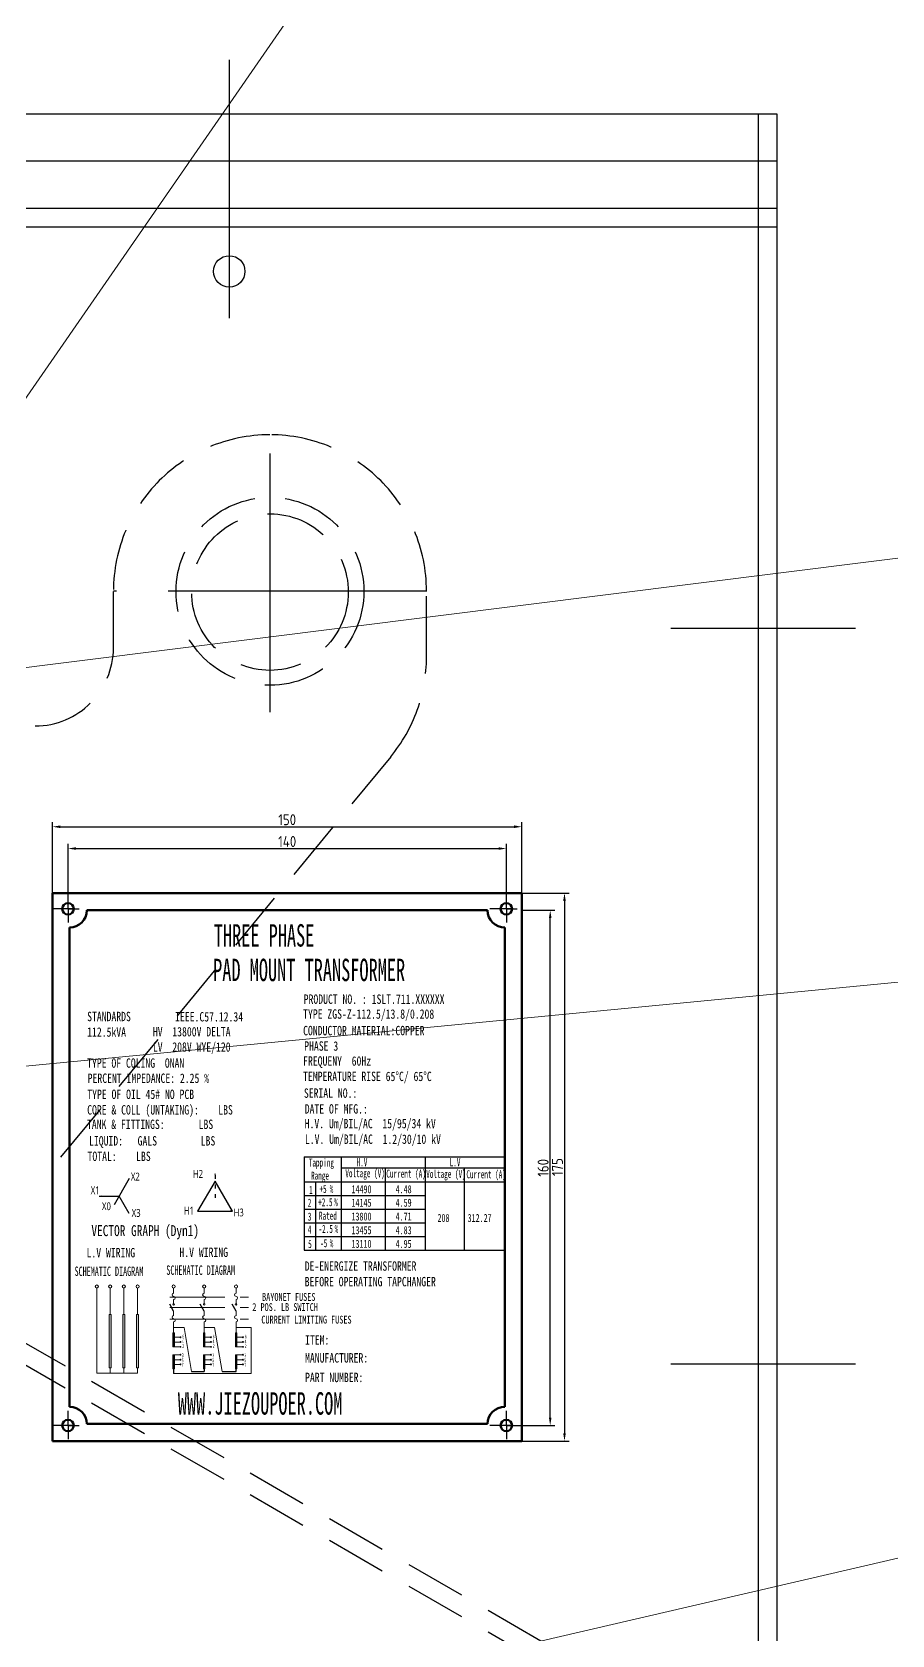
# Model space of a CAD drawing. Header units: millimetres. Extents: x 70841 to 133731, y -170061 to -164340.
# Drawn here: x 73226 to 73501, y -165969 to -165457 of the extents above; entities that cross this region are included whole.
import ezdxf
from ezdxf.enums import TextEntityAlignment as Align

# ---------------------------------------------------------------- set-up
doc = ezdxf.new("R2010")
doc.units = ezdxf.units.MM
doc.header["$LTSCALE"] = 13
for name, pattern in [('2 虚线', [5.75, 4.5, -1.25]), ('ACAD_ISO03W100', [1.18, 0.47, -0.71]), ('ACAD_ISO04W100', [30, 24, -3, 0, -3]), ('CENTERX2', [101.6, 63.5, -12.7, 12.7, -12.7]), ('DASHED', [0.75, 0.5, -0.25]), ('HIDDEN', [9.525, 6.35, -3.175])]:
    doc.linetypes.add(name, pattern=pattern)
for name, color, linetype in [('1', 4, 'Continuous'), ('2', 3, 'Continuous'), ('4', 2, 'HIDDEN'), ('4虚线层', 6, 'DASHED'), ('HYJ1', 6, 'ACAD_ISO04W100'), ('HYJ3', 4, 'Continuous'), ('粗实线', 4, 'Continuous')]:
    doc.layers.add(name, color=color, linetype=linetype)
for name, color, linetype, lineweight in [('2-0.13', 3, 'Continuous', 13), ('标注、文本', 3, 'Continuous', 25), ('铁心', 3, 'Continuous', 0)]:
    doc.layers.add(name, color=color, linetype=linetype, lineweight=lineweight)
doc.styles.add('11', font='')
doc.styles.get("Standard").update_dxf_attribs({"font": 'gbenor.shx', "bigfont": 'gbcbig.shx'})
doc.styles.add('宋体', font='', dxfattribs={"width": 0.6})
doc.styles.get('11').set_extended_font_data('FangSong_GB2312')
doc.styles.get('宋体').set_extended_font_data('Microsoft YaHei')
doc.dimstyles.new('1$0', dxfattribs={"dimtxt": 3.5, "dimasz": 2.5, "dimexe": 1.5, "dimexo": 0, "dimgap": 0.5, "dimtad": 1, "dimtoh": 1, "dimdec": 1, "dimtxsty": 'Standard', "dimcen": 2.5, "dimclrd": 3, "dimclre": 3, "dimclrt": 3, "dimadec": 1, "dimazin": 0, "dimtfac": 1, "dimtdec": 1, "dimtmove": 0, "dimatfit": 2, "dimfxl": 1.5, "dimarcsym": 0})

# ---------------------------------------------------------------- blocks, each defined once
blk = doc.blocks.new('*D1717')
at = {"layer": '2', "color": 3, "lineweight": -2, "transparency": 16777216}
for p, q in [((74665.89, -168583.8), (74676.53, -168583.8)), ((74675.03, -168745.81), (74675.03, -168586.3)), ((74664.19, -168748.31), (74676.53, -168748.31))]:
    blk.add_line(p, q, dxfattribs=at)
at = {"layer": '2', "color": 3, "transparency": 16777216}
for points in [[(74674.62, -168586.3), (74675.45, -168586.3), (74675.03, -168583.8)], [(74674.62, -168745.81), (74675.45, -168745.81), (74675.03, -168748.31)]]:
    blk.add_solid(points, dxfattribs=at)
at = {"layer": 'Defpoints', "color": 0, "transparency": 16777216}
for p in [(74665.89, -168583.8), (74675.03, -168583.8), (74664.19, -168748.31)]:
    blk.add_point(p, dxfattribs=at)
at = {"layer": '2', "color": 3, "transparency": 16777216, "insert": (74672.78, -168666.05), "char_height": 3.5, "attachment_point": 5, "rotation": 90}
blk.add_mtext('160', dxfattribs=at)
blk = doc.blocks.new('*D1718')
at = {"layer": '2', "color": 3, "lineweight": -2, "transparency": 16777216}
for p, q in [((74666.02, -168578.31), (74681.1, -168578.31)), ((74679.6, -168580.81), (74679.6, -168750.81)), ((74666.02, -168753.31), (74681.1, -168753.31))]:
    blk.add_line(p, q, dxfattribs=at)
at = {"layer": '2', "color": 3, "transparency": 16777216}
for points in [[(74679.18, -168580.81), (74680.01, -168580.81), (74679.6, -168578.31)], [(74679.18, -168750.81), (74680.01, -168750.81), (74679.6, -168753.31)]]:
    blk.add_solid(points, dxfattribs=at)
at = {"layer": 'Defpoints', "color": 0, "transparency": 16777216}
for p in [(74666.02, -168578.31), (74666.02, -168753.31), (74679.6, -168753.31)]:
    blk.add_point(p, dxfattribs=at)
at = {"layer": '2', "color": 3, "transparency": 16777216, "insert": (74677.35, -168665.81), "char_height": 3.5, "attachment_point": 5, "rotation": 90}
blk.add_mtext('175', dxfattribs=at)
blk = doc.blocks.new('*D1719')
at = {"layer": '2', "color": 3, "lineweight": -2, "transparency": 16777216}
for p, q in [((74521.02, -168578.67), (74521.02, -168562.57)), ((74523.52, -168564.07), (74658.52, -168564.07)), ((74661.02, -168578.67), (74661.02, -168562.57))]:
    blk.add_line(p, q, dxfattribs=at)
at = {"layer": '2', "color": 3, "transparency": 16777216}
for points in [[(74523.52, -168563.65), (74523.52, -168564.48), (74521.02, -168564.07)], [(74658.52, -168563.65), (74658.52, -168564.48), (74661.02, -168564.07)]]:
    blk.add_solid(points, dxfattribs=at)
at = {"layer": 'Defpoints', "color": 0, "transparency": 16777216}
for p in [(74661.02, -168564.07), (74521.02, -168578.67), (74661.02, -168578.67)]:
    blk.add_point(p, dxfattribs=at)
at = {"layer": '2', "color": 3, "transparency": 16777216, "insert": (74591.02, -168561.82), "char_height": 3.5, "attachment_point": 5}
blk.add_mtext('140', dxfattribs=at)
blk = doc.blocks.new('*D1720')
at = {"layer": '2', "color": 3, "lineweight": -2, "transparency": 16777216}
for p, q in [((74516.02, -168578.31), (74516.02, -168555.61)), ((74518.52, -168557.11), (74663.52, -168557.11)), ((74666.02, -168578.31), (74666.02, -168555.61))]:
    blk.add_line(p, q, dxfattribs=at)
at = {"layer": '2', "color": 3, "transparency": 16777216}
for points in [[(74518.52, -168556.69), (74518.52, -168557.52), (74516.02, -168557.11)], [(74663.52, -168556.69), (74663.52, -168557.52), (74666.02, -168557.11)]]:
    blk.add_solid(points, dxfattribs=at)
at = {"layer": 'Defpoints', "color": 0, "transparency": 16777216}
for p in [(74666.02, -168557.11), (74516.02, -168578.31), (74666.02, -168578.31)]:
    blk.add_point(p, dxfattribs=at)
at = {"layer": '2', "color": 3, "transparency": 16777216, "insert": (74591.02, -168554.86), "char_height": 3.5, "attachment_point": 5}
blk.add_mtext('150', dxfattribs=at)
blk = doc.blocks.new('23326+')
at = {"layer": '铁心'}
h = blk.add_hatch(color=256, dxfattribs=at)
h.dxf.hatch_style = 1
h.paths.add_polyline_path([(74534.17, -168712.93), (74534.8, -168712.93), (74534.8, -168729.91), (74534.17, -168729.91)])
h = blk.add_hatch(color=256, dxfattribs=at)
h.dxf.hatch_style = 1
h.paths.add_polyline_path([(74538.54, -168712.93), (74539.16, -168712.93), (74539.16, -168729.91), (74538.54, -168729.91)])
h = blk.add_hatch(color=256, dxfattribs=at)
h.dxf.hatch_style = 1
h.paths.add_polyline_path([(74542.93, -168712.93), (74543.55, -168712.93), (74543.55, -168729.91), (74542.93, -168729.91)])
h = blk.add_hatch(color=256, dxfattribs=at)
h.dxf.hatch_style = 1
h.paths.add_polyline_path([(74554.98, -168718.78), (74554.5, -168718.78), (74554.98, -168723.25)])
h.paths.add_polyline_path([(74554.5, -168718.78), (74554.98, -168723.25), (74554.5, -168723.25)])
h = blk.add_hatch(color=256, dxfattribs=at)
h.dxf.hatch_style = 1
h.paths.add_polyline_path([(74554.86, -168718.78), (74554.62, -168718.78), (74554.86, -168723.25)])
h.paths.add_polyline_path([(74554.62, -168718.78), (74554.86, -168723.25), (74554.62, -168723.25)])
h = blk.add_hatch(color=256, dxfattribs=at)
h.dxf.hatch_style = 1
h.paths.add_polyline_path([(74564.74, -168718.78), (74564.26, -168718.78), (74564.74, -168723.25)])
h.paths.add_polyline_path([(74564.26, -168718.78), (74564.74, -168723.25), (74564.26, -168723.25)])
h = blk.add_hatch(color=256, dxfattribs=at)
h.dxf.hatch_style = 1
h.paths.add_polyline_path([(74564.62, -168718.78), (74564.38, -168718.78), (74564.62, -168723.25)])
h.paths.add_polyline_path([(74564.38, -168718.78), (74564.62, -168723.25), (74564.38, -168723.25)])
h = blk.add_hatch(color=256, dxfattribs=at)
h.dxf.hatch_style = 1
h.paths.add_polyline_path([(74574.94, -168718.78), (74574.46, -168718.78), (74574.94, -168723.25)])
h.paths.add_polyline_path([(74574.46, -168718.78), (74574.94, -168723.25), (74574.46, -168723.25)])
h = blk.add_hatch(color=256, dxfattribs=at)
h.dxf.hatch_style = 1
h.paths.add_polyline_path([(74574.82, -168718.78), (74574.58, -168718.78), (74574.82, -168723.25)])
h.paths.add_polyline_path([(74574.58, -168718.78), (74574.82, -168723.25), (74574.58, -168723.25)])
h = blk.add_hatch(color=256, dxfattribs=at)
h.dxf.hatch_style = 1
h.paths.add_polyline_path([(74554.98, -168725.74), (74554.5, -168725.74), (74554.98, -168730.2)])
h.paths.add_polyline_path([(74554.5, -168725.74), (74554.98, -168730.2), (74554.5, -168730.2)])
h = blk.add_hatch(color=256, dxfattribs=at)
h.dxf.hatch_style = 1
h.paths.add_polyline_path([(74554.86, -168725.74), (74554.62, -168725.74), (74554.86, -168730.2)])
h.paths.add_polyline_path([(74554.62, -168725.74), (74554.86, -168730.2), (74554.62, -168730.2)])
h = blk.add_hatch(color=256, dxfattribs=at)
h.dxf.hatch_style = 1
h.paths.add_polyline_path([(74564.74, -168725.74), (74564.26, -168725.74), (74564.74, -168730.2)])
h.paths.add_polyline_path([(74564.26, -168725.74), (74564.74, -168730.2), (74564.26, -168730.2)])
h = blk.add_hatch(color=256, dxfattribs=at)
h.dxf.hatch_style = 1
h.paths.add_polyline_path([(74564.62, -168725.74), (74564.38, -168725.74), (74564.62, -168730.2)])
h.paths.add_polyline_path([(74564.38, -168725.74), (74564.62, -168730.2), (74564.38, -168730.2)])
h = blk.add_hatch(color=256, dxfattribs=at)
h.dxf.hatch_style = 1
h.paths.add_polyline_path([(74574.94, -168725.74), (74574.46, -168725.74), (74574.94, -168730.2)])
h.paths.add_polyline_path([(74574.46, -168725.74), (74574.94, -168730.2), (74574.46, -168730.2)])
h = blk.add_hatch(color=256, dxfattribs=at)
h.dxf.hatch_style = 1
h.paths.add_polyline_path([(74574.82, -168725.74), (74574.58, -168725.74), (74574.82, -168730.2)])
h.paths.add_polyline_path([(74574.58, -168725.74), (74574.82, -168730.2), (74574.58, -168730.2)])
at = {"layer": '2'}
for points in [[(74540.57, -168669.49), (74535.76, -168677.83)], [(74530.94, -168675.05), (74537.36, -168675.05)], [(74540.57, -168680.61), (74537.36, -168675.05)]]:
    blk.add_lwpolyline(points, dxfattribs=at)
for points in [[(74540.57, -168669.49, 0, 0.385, 0), (74540.19, -168670.15, 0.385, 0.385, 0)], [(74567.97, -168667.54, 0, 0.385, 0), (74567.97, -168668.31, 0.385, 0.385, 0)], [(74567.97, -168670.27, 0, 0.385, 0), (74568.36, -168670.94, 0.385, 0.385, 0)], [(74530.94, -168675.05, 0, 0.385, 0), (74531.71, -168675.05, 0.385, 0.385, 0)], [(74540.57, -168680.61, 0, 0.385, 0), (74540.19, -168679.94, 0.385, 0.385, 0)], [(74562.41, -168679.9, 0, 0.385, 0), (74562.79, -168679.23, 0.385, 0.385, 0)]]:
    blk.add_lwpolyline(points, format="xyseb", dxfattribs=at)
blk.add_lwpolyline([(74567.97, -168670.27), (74562.41, -168679.9), (74573.53, -168679.9)], close=True, dxfattribs=at)
at = {"layer": '2', "linetype": 'ACAD_ISO03W100', "ltscale": 0.2}
blk.add_lwpolyline([(74567.97, -168668.31), (74567.97, -168676.69)], dxfattribs=at)
at = {"layer": '2', "linetype": 'Continuous'}
blk.add_lwpolyline([(74573.53, -168679.9), (74572.76, -168679.9)], dxfattribs=at)
at = {"layer": '2-0.13'}
for p, q in [((74636.83, -168666.01), (74649.45, -168666.01)), ((74530.22, -168704.43), (74530.22, -168731.61)), ((74530.22, -168731.61), (74543.24, -168731.61))]:
    blk.add_line(p, q, dxfattribs=at)
for centre, radius in [((74530.22, -168703.93), 0.499), ((74534.49, -168703.93), 0.499), ((74538.85, -168703.93), 0.499), ((74543.24, -168703.93), 0.499), ((74554.74, -168703.93), 0.499), ((74564.5, -168703.93), 0.499), ((74574.7, -168703.93), 0.499), ((74554.74, -168709.66), 0.249), ((74564.5, -168709.66), 0.249), ((74574.7, -168709.66), 0.249)]:
    blk.add_circle(centre, radius, dxfattribs=at)
for centre, start, end in [((74554.74, -168706.62), 90, 270), ((74554.74, -168707.61), 270, 90), ((74564.5, -168706.62), 90, 270), ((74564.5, -168707.61), 270, 90), ((74574.7, -168706.62), 90, 270), ((74574.7, -168707.61), 270, 90), ((74554.74, -168713.75), 90, 270), ((74564.5, -168713.75), 90, 270), ((74574.7, -168713.75), 90, 270), ((74554.74, -168714.75), 270, 90), ((74564.5, -168714.75), 270, 90), ((74574.7, -168714.75), 270, 90)]:
    blk.add_arc(centre, 0.499, start, end, dxfattribs=at)
at = {"layer": 'HYJ1', "color": 1, "linetype": 'CENTERX2'}
for p, q in [((74521.02, -168583.31), (74521.02, -168578.67)), ((74661.02, -168583.31), (74661.02, -168578.67)), ((74521.02, -168583.31), (74515.78, -168583.31)), ((74522.85, -168583.31), (74521.02, -168583.31)), ((74521.02, -168583.31), (74524.52, -168583.31)), ((74521.02, -168583.31), (74521.02, -168587.71)), ((74521.02, -168583.31), (74521.02, -168585.14)), ((74661.02, -168583.31), (74655.78, -168583.31)), ((74662.85, -168583.31), (74661.02, -168583.31)), ((74661.02, -168583.31), (74664.52, -168583.31)), ((74661.02, -168583.31), (74661.02, -168587.71)), ((74661.02, -168583.31), (74661.02, -168585.14)), ((74521.02, -168748.31), (74521.02, -168743.67)), ((74661.02, -168748.31), (74661.02, -168743.67)), ((74521.02, -168748.31), (74515.78, -168748.31)), ((74522.85, -168748.31), (74521.02, -168748.31)), ((74521.02, -168748.31), (74524.52, -168748.31)), ((74521.02, -168748.31), (74521.02, -168752.71)), ((74521.02, -168748.31), (74521.02, -168750.14)), ((74661.02, -168748.31), (74655.78, -168748.31)), ((74662.85, -168748.31), (74661.02, -168748.31)), ((74661.02, -168748.31), (74664.52, -168748.31)), ((74661.02, -168748.31), (74661.02, -168752.71)), ((74661.02, -168748.31), (74661.02, -168750.14))]:
    blk.add_line(p, q, dxfattribs=at)
at = {"layer": 'HYJ3', "linetype": 'ByBlock', "lineweight": 50}
for p, q in [((74666.02, -168578.31), (74516.02, -168578.31)), ((74516.02, -168578.31), (74516.02, -168753.31)), ((74666.02, -168753.31), (74666.02, -168578.31)), ((74655.05, -168583.8), (74527, -168583.8)), ((74521.51, -168589.29), (74521.51, -168742.34)), ((74660.53, -168742.34), (74660.53, -168589.29)), ((74527, -168747.83), (74655.05, -168747.83)), ((74666.02, -168753.31), (74516.02, -168753.31))]:
    blk.add_line(p, q, dxfattribs=at)
for centre in [(74521.02, -168583.31), (74661.02, -168583.31), (74521.02, -168748.31), (74661.02, -168748.31)]:
    blk.add_circle(centre, 1.83, dxfattribs=at)
for centre, start, end in [((74521.51, -168583.8), 270, 0), ((74660.53, -168583.8), 180, 270), ((74521.51, -168747.83), 0, 90), ((74660.53, -168747.83), 90, 180)]:
    blk.add_arc(centre, 5.49, start, end, dxfattribs=at)
at = {"layer": '标注、文本', "color": 0}
for p, q in [((74596.45, -168662.49), (74596.45, -168692.39)), ((74596.45, -168662.49), (74596.45, -168692.39)), ((74596.45, -168662.49), (74660.53, -168662.49)), ((74608.24, -168662.49), (74608.24, -168692.39)), ((74608.24, -168666.01), (74631.85, -168666.01)), ((74622.29, -168666.01), (74622.29, -168692.39)), ((74626.24, -168666.01), (74660.53, -168666.01)), ((74635.12, -168662.49), (74635.12, -168692.39)), ((74647.6, -168666.01), (74647.6, -168692.39)), ((74660.53, -168662.49), (74660.53, -168696.77)), ((74596.45, -168670.48), (74660.53, -168670.48)), ((74600.07, -168670.48), (74600.07, -168692.39)), ((74596.45, -168674.86), (74635.12, -168674.86)), ((74596.45, -168679.24), (74635.12, -168679.24)), ((74596.45, -168683.62), (74635.12, -168683.62)), ((74596.45, -168688), (74635.12, -168688)), ((74596.45, -168692.39), (74660.53, -168692.39))]:
    blk.add_line(p, q, dxfattribs=at)
at = {"layer": '标注、文本', "color": 2, "linetype": '2 虚线', "lineweight": 9, "ltscale": 0.3}
for p, q in [((74553.55, -168707.37), (74578.68, -168707.37)), ((74553.55, -168710.67), (74578.68, -168710.67)), ((74553.55, -168714.41), (74578.68, -168714.41))]:
    blk.add_line(p, q, dxfattribs=at)
at = {"layer": '标注、文本'}
for p, q in [((74554.74, -168711.83), (74553.49, -168709.56)), ((74564.5, -168711.83), (74563.24, -168709.56)), ((74574.7, -168711.83), (74573.44, -168709.56)), ((74554.74, -168730.2), (74554.74, -168731.75)), ((74560.5, -168731.07), (74564.5, -168731.07)), ((74564.5, -168730.22), (74564.5, -168731.07)), ((74570.26, -168731.07), (74574.7, -168731.07)), ((74574.7, -168731.07), (74574.7, -168730.2))]:
    blk.add_line(p, q, dxfattribs=at)
at = {"layer": '铁心'}
for p, q in [((74534.49, -168704.43), (74534.49, -168712.93)), ((74538.85, -168704.43), (74538.85, -168712.93)), ((74543.24, -168704.43), (74543.24, -168712.93)), ((74558.08, -168717.08), (74554.74, -168717.08)), ((74560.5, -168731.07), (74558.08, -168717.08)), ((74567.84, -168717.08), (74564.49, -168717.08)), ((74570.26, -168731.07), (74567.84, -168717.08)), ((74574.7, -168717.08), (74579.5, -168717.08)), ((74579.5, -168717.08), (74579.5, -168731.75)), ((74534.49, -168731.61), (74534.49, -168729.91)), ((74538.85, -168731.61), (74538.85, -168729.91)), ((74543.24, -168731.61), (74543.24, -168729.91)), ((74564.5, -168731.07), (74560.5, -168731.07)), ((74574.7, -168731.07), (74570.26, -168731.07))]:
    blk.add_line(p, q, dxfattribs=at)
for points in [[(74554.74, -168706.12), (74554.74, -168704.43)], [(74554.74, -168709.41), (74554.74, -168708.11)], [(74564.5, -168706.12), (74564.5, -168704.43)], [(74564.5, -168709.41), (74564.5, -168708.11)], [(74574.7, -168706.12), (74574.7, -168704.43)], [(74574.7, -168709.41), (74574.7, -168708.11)], [(74554.74, -168713.26), (74554.74, -168711.83)], [(74564.5, -168713.26), (74564.5, -168711.83)], [(74574.7, -168713.26), (74574.7, -168711.83)], [(74554.74, -168718.78), (74554.74, -168715.25)], [(74564.5, -168718.78), (74564.5, -168715.25)], [(74574.7, -168718.78), (74574.7, -168715.25)], [(74554.98, -168718.78), (74554.5, -168718.78), (74554.98, -168723.25), (74554.98, -168718.78)], [(74554.86, -168718.78), (74554.62, -168718.78), (74554.86, -168723.25), (74554.86, -168718.78)], [(74554.74, -168718.78), (74554.74, -168723.25)], [(74554.74, -168720.14), (74556.78, -168720.14)], [(74554.74, -168721.68), (74556.78, -168721.68)], [(74554.74, -168723.25), (74556.78, -168723.25)], [(74564.74, -168718.78), (74564.26, -168718.78), (74564.74, -168723.25), (74564.74, -168718.78)], [(74564.62, -168718.78), (74564.38, -168718.78), (74564.62, -168723.25), (74564.62, -168718.78)], [(74564.5, -168718.78), (74564.5, -168723.25)], [(74564.5, -168720.14), (74566.54, -168720.14)], [(74564.5, -168721.68), (74566.54, -168721.68)], [(74564.5, -168723.25), (74566.54, -168723.25)], [(74574.94, -168718.78), (74574.46, -168718.78), (74574.94, -168723.25), (74574.94, -168718.78)], [(74574.82, -168718.78), (74574.58, -168718.78), (74574.82, -168723.25), (74574.82, -168718.78)], [(74574.7, -168718.78), (74574.7, -168723.25)], [(74574.7, -168720.14), (74576.77, -168720.14)], [(74574.7, -168721.68), (74576.77, -168721.68)], [(74574.7, -168723.25), (74576.77, -168723.25)], [(74554.98, -168725.74), (74554.5, -168725.74), (74554.98, -168730.2), (74554.98, -168725.74)], [(74554.86, -168725.74), (74554.62, -168725.74), (74554.86, -168730.2), (74554.86, -168725.74)], [(74554.74, -168730.2), (74554.74, -168725.74)], [(74554.74, -168725.74), (74556.78, -168725.74)], [(74554.74, -168727.31), (74556.78, -168727.31)], [(74564.74, -168725.74), (74564.26, -168725.74), (74564.74, -168730.2), (74564.74, -168725.74)], [(74564.62, -168725.74), (74564.38, -168725.74), (74564.62, -168730.2), (74564.62, -168725.74)], [(74564.5, -168730.2), (74564.5, -168725.74)], [(74564.5, -168725.74), (74566.54, -168725.74)], [(74564.5, -168727.31), (74566.54, -168727.31)], [(74574.94, -168725.74), (74574.46, -168725.74), (74574.94, -168730.2), (74574.94, -168725.74)], [(74574.82, -168725.74), (74574.58, -168725.74), (74574.82, -168730.2), (74574.82, -168725.74)], [(74574.7, -168730.2), (74574.7, -168725.74)], [(74574.7, -168725.74), (74576.77, -168725.74)], [(74574.7, -168727.31), (74576.77, -168727.31)], [(74554.74, -168728.85), (74556.78, -168728.85)], [(74579.5, -168731.75), (74579.5, -168731.75), (74554.74, -168731.75)], [(74564.5, -168728.85), (74566.54, -168728.85)], [(74574.7, -168728.85), (74576.77, -168728.85)]]:
    blk.add_lwpolyline(points, dxfattribs=at)
for points in [[(74534.8, -168729.91), (74534.17, -168729.91), (74534.17, -168712.93), (74534.8, -168712.93)], [(74539.16, -168729.91), (74538.54, -168729.91), (74538.54, -168712.93), (74539.16, -168712.93)], [(74543.55, -168729.91), (74542.93, -168729.91), (74542.93, -168712.93), (74543.55, -168712.93)], [(74554.5, -168718.78), (74554.98, -168723.25), (74554.5, -168723.25), (74554.5, -168718.78)], [(74554.62, -168718.78), (74554.86, -168723.25), (74554.62, -168723.25), (74554.62, -168718.78)], [(74564.26, -168718.78), (74564.74, -168723.25), (74564.26, -168723.25), (74564.26, -168718.78)], [(74564.38, -168718.78), (74564.62, -168723.25), (74564.38, -168723.25), (74564.38, -168718.78)], [(74574.46, -168718.78), (74574.94, -168723.25), (74574.46, -168723.25), (74574.46, -168718.78)], [(74574.58, -168718.78), (74574.82, -168723.25), (74574.58, -168723.25), (74574.58, -168718.78)], [(74554.5, -168725.74), (74554.98, -168730.2), (74554.5, -168730.2), (74554.5, -168725.74)], [(74554.62, -168725.74), (74554.86, -168730.2), (74554.62, -168730.2), (74554.62, -168725.74)], [(74564.26, -168725.74), (74564.74, -168730.2), (74564.26, -168730.2), (74564.26, -168725.74)], [(74564.38, -168725.74), (74564.62, -168730.2), (74564.38, -168730.2), (74564.38, -168725.74)], [(74574.46, -168725.74), (74574.94, -168730.2), (74574.46, -168730.2), (74574.46, -168725.74)], [(74574.58, -168725.74), (74574.82, -168730.2), (74574.58, -168730.2), (74574.58, -168725.74)]]:
    blk.add_lwpolyline(points, close=True, dxfattribs=at)
for centre in [(74556.94, -168720.15), (74556.94, -168721.65), (74556.94, -168723.21), (74566.67, -168720.15), (74566.67, -168721.65), (74566.67, -168723.21), (74576.9, -168720.15), (74576.9, -168721.65), (74576.9, -168723.21), (74556.94, -168725.75), (74556.94, -168727.32), (74556.94, -168728.82), (74566.67, -168725.75), (74566.67, -168727.32), (74566.67, -168728.82), (74576.9, -168725.75), (74576.9, -168727.32), (74576.9, -168728.82)]:
    blk.add_circle(centre, 0.154, dxfattribs=at)
at = {"layer": '2', "style": '宋体', "width": 0.76}
for s, p in [('H2', (74560.91, -168669.24)), ('X1', (74528.26, -168674.46)), ('X2', (74541.09, -168670.1)), ('X0', (74531.85, -168679.55)), ('X3', (74541.34, -168681.7)), ('H1', (74557.98, -168680.99)), ('H3', (74573.9, -168681.55))]:
    blk.add_text(s, height=2.5, dxfattribs=at).set_placement(p)
at = {"layer": '2-0.13', "style": '11'}
for s, height, width, p in [('PRODUCT NO. : 1SLT.711.XXXXXX', 3, 0.76, (74596.29, -168613.67)), ('TYPE ZGS-Z-112.5/13.8/0.208', 3, 0.76, (74596.11, -168618.42)), ('STANDARDS', 3, 0.76, (74527.12, -168619.21)), ('112.5kVA', 3, 0.76, (74527.13, -168624.17)), ('HV  13800V DELTA', 3, 0.76, (74548.12, -168624.06)), ('IEEE.C57.12.34', 3, 0.76, (74555.22, -168619.3)), ('CONDUCTOR MATERIAL:COPPER', 3, 0.76, (74596.11, -168623.71)), ('LV  208V WYE/120', 3, 0.76, (74548.12, -168628.94)), ('PHASE 3', 3, 0.76, (74596.46, -168628.64)), ('TYPE OF COLING  ONAN', 3, 0.76, (74527.12, -168634.08)), ('FREQUENY  60Hz', 3, 0.76, (74596.11, -168633.42)), ('PERCENT IMPEDANCE: 2.25 %%%', 3, 0.76, (74527.29, -168638.92)), ('TEMPERATURE RISE 65°C/ 65°C', 3, 0.76, (74596.11, -168638.33)), ('TYPE OF OIL 45# NO PCB', 3, 0.76, (74527.16, -168644.06)), ('SERIAL NO.:', 3, 0.76, (74596.36, -168643.68)), ('CORE & COLL (UNTAKING):    LBS', 3, 0.76, (74527.13, -168649.02)), ('DATE OF MFG.:', 3, 0.76, (74596.62, -168648.72)), ('TANK & FITTINGS:       LBS', 3, 0.76, (74527.06, -168653.64)), ('H.V. Um/BIL/AC  15/95/34 kV', 3, 0.76, (74596.61, -168653.41)), ('LIQUID:   GALS         LBS', 3, 0.76, (74527.73, -168658.92)), ('L.V. Um/BIL/AC  1.2/30/10 kV', 3, 0.76, (74596.68, -168658.39)), ('TOTAL:    LBS', 3, 0.76, (74527.25, -168663.86)), ('Tapping ', 2.556, 0.55, (74597.92, -168665.63)), ('Range', 2.556, 0.55, (74598.64, -168669.8)), ('Voltage (V)', 2.5558, 0.55, (74609.59, -168669.03)), ('H.V', 2.556, 0.55, (74613.19, -168665.51)), ('Current (A)', 2.5558, 0.55, (74622.69, -168669.18)), ('Voltage (V)', 2.5558, 0.55, (74635.43, -168669.26)), ('L.V', 2.556, 0.55, (74642.91, -168665.51)), ('Current (A)', 2.5558, 0.55, (74648.26, -168669.38)), ('1      ', 2.556, 0.55, (74598.03, -168674.37)), ('+5', 2.556, 0.55, (74601.33, -168674.08)), ('%', 2.56, 0.55, (74604.6, -168674.08)), ('14490', 2.556, 0.7, (74611.56, -168674.16)), ('4.48', 2.556, 0.7, (74625.66, -168674.16)), ('2   ', 2.556, 0.55, (74597.61, -168678.46)), ('+2.5', 2.556, 0.55, (74600.92, -168678.29)), ('%', 2.56, 0.55, (74606.02, -168678.29)), ('14145', 2.556, 0.7, (74611.56, -168678.46)), ('4.59', 2.556, 0.7, (74625.66, -168678.46)), ('3', 2.56, 0.55, (74597.6, -168682.9)), ('Rated', 2.556, 0.55, (74601.16, -168682.61)), ('13800', 2.556, 0.7, (74611.56, -168682.86)), ('4.71', 2.556, 0.7, (74625.66, -168682.86)), ('208', 2.556, 0.7, (74639.03, -168683.33)), ('312.27', 2.556, 0.7, (74648.64, -168683.33)), ('VECTOR GRAPH (Dyn1)', 3.5, 0.76, (74528.48, -168687.85)), ('4', 2.56, 0.55, (74597.61, -168687.02)), ('-2.5', 2.556, 0.55, (74601.03, -168686.82)), ('%', 2.56, 0.55, (74606.17, -168686.82)), ('13455', 2.556, 0.7, (74611.56, -168687.24)), ('4.83', 2.556, 0.7, (74625.66, -168687.24)), ('L.V WIRING ', 3, 0.76, (74526.94, -168694.64)), ('H.V WIRING ', 3, 0.76, (74556.6, -168694.51)), ('5', 2.56, 0.55, (74597.71, -168691.66)), ('-5', 2.556, 0.55, (74601.54, -168691.39)), ('%', 2.56, 0.55, (74604.6, -168691.39)), ('13110', 2.556, 0.7, (74611.56, -168691.59)), ('4.95', 2.556, 0.7, (74625.66, -168691.59)), ('SCHEMATIC DIAGRAM ', 3, 0.55, (74523.11, -168700.58)), ('SCHEMATIC DIAGRAM ', 3, 0.55, (74552.41, -168700.22)), ('DE-ENERGIZE TRANSFORMER', 3, 0.76, (74596.62, -168698.91)), ('BEFORE OPERATING TAPCHANGER', 3, 0.76, (74596.62, -168703.89)), ('2 POS. LB SWITCH', 2.5, 0.67, (74579.87, -168711.76)), ('ITEM:', 3, 0.76, (74596.73, -168722.49)), ('MANUFACTURER:', 3, 0.76, (74596.73, -168728.23)), ('PART NUMBER:', 3, 0.76, (74596.73, -168734.48))]:
    blk.add_text(s, height=height, dxfattribs=dict(at, width=width)).set_placement(p)
at = {"layer": '2-0.13', "style": '11', "width": 0.67}
for s, p in [('BAYONET FUSES', (74600.04, -168708.53)), ('CURRENT LIMITING FUSES', (74611.59, -168715.77))]:
    blk.add_text(s, height=2.5, dxfattribs=at).set_placement(p, align=Align.RIGHT)
at = {"layer": '4', "color": 4, "style": '11', "width": 0.6}
for s, p in [('THREE PHASE ', (74567.57, -168595.38)), (' PAD MOUNT TRANSFORMER', (74564.44, -168606.42)), ('WWW.JIEZOUPOER.COM', (74556.08, -168744.86))]:
    blk.add_text(s, height=7.1563, dxfattribs=at).set_placement(p)
at = {"layer": '铁心', "style": '11', "width": 0.55}
for s, p in [('4', (74557.46, -168722.13)), ('6', (74557.51, -168720.55)), ('2', (74557.52, -168723.62)), ('4', (74567.19, -168722.13)), ('6', (74567.24, -168720.55)), ('2', (74567.26, -168723.62)), ('4', (74577.42, -168722.13)), ('6', (74577.47, -168720.55)), ('2', (74577.48, -168723.62)), ('5', (74557.34, -168728.12)), ('7', (74557.36, -168729.59)), ('3', (74557.39, -168726.53)), ('5', (74567.07, -168728.12)), ('3', (74567.12, -168726.53)), ('7', (74567.1, -168729.59)), ('5', (74577.3, -168728.12)), ('7', (74577.32, -168729.59)), ('3', (74577.35, -168726.53))]:
    blk.add_text(s, height=1.25, dxfattribs=at).set_placement(p)
at = {"layer": '2'}
for base, p1, p2, picture, middle in [((74666.02, -168557.11), (74516.02, -168578.31), (74666.02, -168578.31), '*D1720', (74591.02, -168554.86)), ((74661.02, -168564.07), (74521.02, -168578.67), (74661.02, -168578.67), '*D1719', (74591.02, -168561.82))]:
    dim = blk.add_linear_dim(base=base, p1=p1, p2=p2, dimstyle='1$0', dxfattribs=at)
    dim.commit()
    dim.dimension.update_dxf_attribs({"geometry": picture, "text_midpoint": middle})
for base, p1, p2, text, picture, middle in [((74679.6, -168753.31), (74666.02, -168578.31), (74666.02, -168753.31), '175', '*D1718', (74677.35, -168665.81)), ((74675.03, -168583.8), (74664.19, -168748.31), (74665.89, -168583.8), '160', '*D1717', (74672.78, -168666.05))]:
    dim = blk.add_linear_dim(base=base, p1=p1, p2=p2, angle=90, text=text, dimstyle='1$0', dxfattribs=at)
    dim.commit()
    dim.dimension.update_dxf_attribs({"geometry": picture, "text_midpoint": middle})

msp = doc.modelspace()

# ---------------------------------------------------------------- linework, layer by layer
at = {"layer": '1', "color": 1, "linetype": 'CENTERX2', "lineweight": -3, "ltscale": 0.1}
for p, q in [((73289.395, -165466.201), (73289.395, -165565.201)), ((73289.395, -165466.201), (73289.395, -165565.201)), ((73302.395, -165592.016), (73302.395, -165679.957)), ((73352.395, -165635.986), (73252.395, -165635.986)), ((73489.395, -165647.842), (73430.395, -165647.842)), ((73489.395, -165882.842), (73430.395, -165882.842))]:
    msp.add_line(p, q, dxfattribs=at)
at = {"layer": '4虚线层', "ltscale": 3}
for p, q in [((73252.395, -165653.978), (73252.395, -165635.995)), ((73352.395, -165656.992), (73352.395, -165635.995)), ((73202.425, -165678.978), (73227.395, -165678.978)), ((73340.973, -165688.8), (73232.894, -165819.882)), ((73169.395, -165844.394), (73440.443, -166000.884)), ((73169.395, -165851.322), (73434.443, -166004.348))]:
    msp.add_line(p, q, dxfattribs=at)
for centre, radius in [((73302.395, -165635.986), 30), ((73302.395, -165636.236), 25)]:
    msp.add_circle(centre, radius, dxfattribs=at)
for centre, radius, start, end in [((73302.395, -165635.995), 50, 90, 180), ((73302.395, -165635.995), 50, 0, 90), ((73227.395, -165653.978), 25, 270, 0), ((73302.395, -165656.992), 50, 320.49414, 0)]:
    msp.add_arc(centre, radius, start, end, dxfattribs=at)
at = {"layer": '粗实线', "lineweight": 30}
for p, q in [((73464.395, -165483.614), (72179.395, -165483.614)), ((73458.395, -166927.642), (73458.395, -165483.614)), ((73464.395, -166933.642), (73464.395, -165483.614)), ((73464.395, -165513.614), (73464.395, -165483.614)), ((73464.395, -165498.614), (72179.395, -165498.614)), ((72179.395, -165513.614), (73464.395, -165513.614)), ((72179.395, -165519.614), (73464.395, -165519.614))]:
    msp.add_line(p, q, dxfattribs=at)
msp.add_circle((73289.395, -165533.806), 5, dxfattribs=at)
at = {"layer": '铁心'}
for points in [[(73152.997, -165677.313), (73417.658, -165294.94), (73417.658, -165294.94)], [(73045.373, -165682.739), (73831.328, -165584.157), (73831.328, -165584.157)], [(73171.04, -165792.7), (73822.802, -165730.089), (73822.802, -165730.089)], [(72949.381, -166073.3), (73822.98, -165870.505), (73822.98, -165870.505)]]:
    msp.add_lwpolyline(points, dxfattribs=at)

# ---------------------------------------------------------------- block references
at = {"layer": '标注、文本'}
msp.add_blockref('23326+', (-1283.129, 2845.932), dxfattribs=at)

doc.saveas('drawing.dxf')
